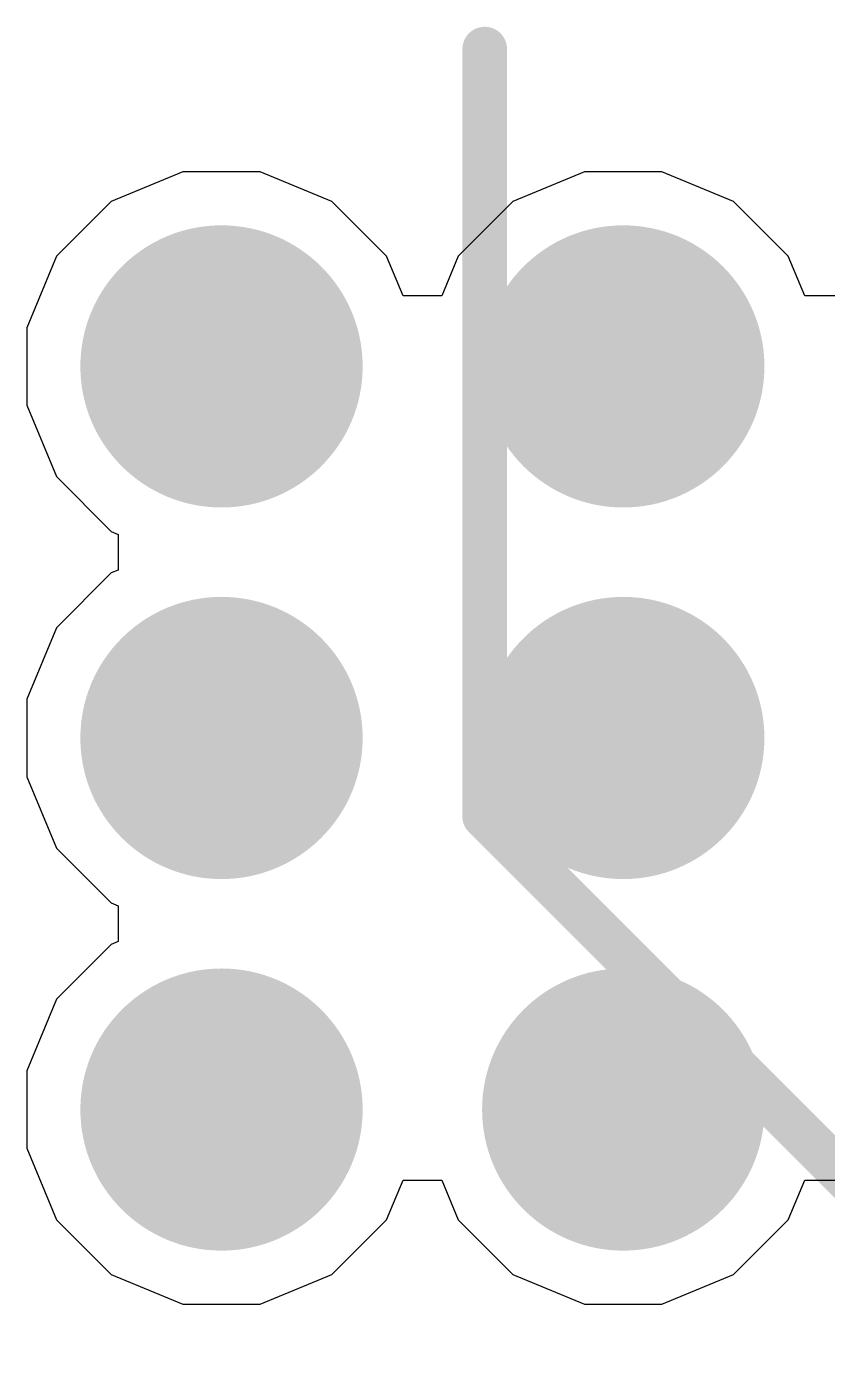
# Model space of a CAD drawing. Header units: inches. Extents: x -4 to 5258, y -4 to 5281.
# Drawn here: x 133.008 to 135.285, y 72.851 to 76.661 of the extents above; entities that cross this region are included whole.
import ezdxf

# ---------------------------------------------------------------- set-up
doc = ezdxf.new("R2010")
doc.units = ezdxf.units.IN
for name, color, linetype in [('Bottom Layer', 5, 'Continuous'), ('Bottom Solder', 6, 'Continuous'), ('Drill Drawing', 1, 'Continuous'), ('Layer 1', 16, 'Continuous'), ('Layer 2', 76, 'Continuous'), ('Top Layer', 1, 'Continuous'), ('Top Overlay', 2, 'Continuous'), ('Top Solder', 216, 'Continuous'), ('Via Holes', 16, 'Continuous')]:
    doc.layers.add(name, color=color, linetype=linetype)

# ---------------------------------------------------------------- blocks, each defined once
blk = doc.blocks.new('UCD_220_F_10__D___310')
at = {"layer": 'Top Overlay'}
for points in [[(-5.1308, -3.7084, 0.127, 0.127, 0), (-5.1308, -1.524, 0.127, 0.127, 0)], [(-5.1308, -3.7084, 0.127, 0.127, 0), (-3.6322, -5.207, 0.127, 0.127, 0)]]:
    blk.add_lwpolyline(points, format="xyseb", dxfattribs=at)
for points in [[(-5.1626, -1.524, 0.0635, 0.0635, 1), (-5.0991, -1.524, 0.0635, 0.0635, 1)], [(-5.1626, -3.7084, 0.0635, 0.0635, 1), (-5.0991, -3.7084, 0.0635, 0.0635, 1)], [(-5.1626, -3.7084, 0.0635, 0.0635, 1), (-5.0991, -3.7084, 0.0635, 0.0635, 1)]]:
    blk.add_lwpolyline(points, format="xyseb", close=True, dxfattribs=at)

msp = doc.modelspace()

# ---------------------------------------------------------------- hatches: boundary and pattern name
at = {"layer": 'Bottom Layer'}
h = msp.add_hatch(color=5, dxfattribs=at)
edge = h.paths.add_edge_path()
edge.add_arc((133.5616, 75.6937), 0.3, 0, 360)
h = msp.add_hatch(color=5, dxfattribs=at)
edge = h.paths.add_edge_path()
edge.add_arc((134.7046, 75.6937), 0.3, 0, 360)
h = msp.add_hatch(color=5, dxfattribs=at)
edge = h.paths.add_edge_path()
edge.add_arc((133.5616, 74.636), 0.3, 0, 360)
h = msp.add_hatch(color=5, dxfattribs=at)
edge = h.paths.add_edge_path()
edge.add_arc((134.7046, 74.636), 0.3, 0, 360)
h = msp.add_hatch(color=5, dxfattribs=at)
edge = h.paths.add_edge_path()
edge.add_arc((133.5616, 73.5783), 0.3, 0, 360)
h = msp.add_hatch(color=5, dxfattribs=at)
edge = h.paths.add_edge_path()
edge.add_arc((134.7046, 73.5783), 0.3, 0, 360)
at = {"layer": 'Bottom Solder'}
h = msp.add_hatch(color=6, dxfattribs=at)
edge = h.paths.add_edge_path()
edge.add_arc((133.5616, 75.6937), 0.4016, 0, 360)
h = msp.add_hatch(color=6, dxfattribs=at)
edge = h.paths.add_edge_path()
edge.add_arc((134.7046, 75.6937), 0.4016, 0, 360)
h = msp.add_hatch(color=6, dxfattribs=at)
edge = h.paths.add_edge_path()
edge.add_arc((133.5616, 74.636), 0.4016, 0, 360)
h = msp.add_hatch(color=6, dxfattribs=at)
edge = h.paths.add_edge_path()
edge.add_arc((134.7046, 74.636), 0.4016, 0, 360)
h = msp.add_hatch(color=6, dxfattribs=at)
edge = h.paths.add_edge_path()
edge.add_arc((133.5616, 73.5783), 0.4016, 0, 360)
h = msp.add_hatch(color=6, dxfattribs=at)
edge = h.paths.add_edge_path()
edge.add_arc((134.7046, 73.5783), 0.4016, 0, 360)
at = {"layer": 'Layer 1'}
h = msp.add_hatch(color=16, dxfattribs=at)
edge = h.paths.add_edge_path()
edge.add_arc((133.5616, 75.6937), 0.3, 0, 360)
h = msp.add_hatch(color=16, dxfattribs=at)
edge = h.paths.add_edge_path()
edge.add_arc((134.7046, 75.6937), 0.3, 0, 360)
h = msp.add_hatch(color=16, dxfattribs=at)
edge = h.paths.add_edge_path()
edge.add_arc((133.5616, 74.636), 0.3, 0, 360)
h = msp.add_hatch(color=16, dxfattribs=at)
edge = h.paths.add_edge_path()
edge.add_arc((134.7046, 74.636), 0.3, 0, 360)
h = msp.add_hatch(color=16, dxfattribs=at)
edge = h.paths.add_edge_path()
edge.add_arc((133.5616, 73.5783), 0.3, 0, 360)
h = msp.add_hatch(color=16, dxfattribs=at)
edge = h.paths.add_edge_path()
edge.add_arc((134.7046, 73.5783), 0.3, 0, 360)
at = {"layer": 'Layer 2'}
h = msp.add_hatch(color=76, dxfattribs=at)
edge = h.paths.add_edge_path()
edge.add_arc((133.5616, 75.6937), 0.3, 0, 360)
h = msp.add_hatch(color=76, dxfattribs=at)
edge = h.paths.add_edge_path()
edge.add_arc((134.7046, 75.6937), 0.3, 0, 360)
h = msp.add_hatch(color=76, dxfattribs=at)
edge = h.paths.add_edge_path()
edge.add_arc((133.5616, 74.636), 0.3, 0, 360)
h = msp.add_hatch(color=76, dxfattribs=at)
edge = h.paths.add_edge_path()
edge.add_arc((134.7046, 74.636), 0.3, 0, 360)
h = msp.add_hatch(color=76, dxfattribs=at)
edge = h.paths.add_edge_path()
edge.add_arc((133.5616, 73.5783), 0.3, 0, 360)
h = msp.add_hatch(color=76, dxfattribs=at)
edge = h.paths.add_edge_path()
edge.add_arc((134.7046, 73.5783), 0.3, 0, 360)
at = {"layer": 'Top Layer'}
h = msp.add_hatch(color=1, dxfattribs=at)
edge = h.paths.add_edge_path()
edge.add_arc((133.5616, 75.6937), 0.3, 0, 360)
h = msp.add_hatch(color=1, dxfattribs=at)
edge = h.paths.add_edge_path()
edge.add_arc((134.7046, 75.6937), 0.3, 0, 360)
h = msp.add_hatch(color=1, dxfattribs=at)
edge = h.paths.add_edge_path()
edge.add_arc((133.5616, 74.636), 0.3, 0, 360)
h = msp.add_hatch(color=1, dxfattribs=at)
edge = h.paths.add_edge_path()
edge.add_arc((134.7046, 74.636), 0.3, 0, 360)
h = msp.add_hatch(color=1, dxfattribs=at)
edge = h.paths.add_edge_path()
edge.add_arc((133.5616, 73.5783), 0.3, 0, 360)
h = msp.add_hatch(color=1, dxfattribs=at)
edge = h.paths.add_edge_path()
edge.add_arc((134.7046, 73.5783), 0.3, 0, 360)
at = {"layer": 'Top Solder'}
h = msp.add_hatch(color=216, dxfattribs=at)
edge = h.paths.add_edge_path()
edge.add_arc((133.5616, 75.6937), 0.4016, 0, 360)
h = msp.add_hatch(color=216, dxfattribs=at)
edge = h.paths.add_edge_path()
edge.add_arc((134.7046, 75.6937), 0.4016, 0, 360)
h = msp.add_hatch(color=216, dxfattribs=at)
edge = h.paths.add_edge_path()
edge.add_arc((133.5616, 74.636), 0.4016, 0, 360)
h = msp.add_hatch(color=216, dxfattribs=at)
edge = h.paths.add_edge_path()
edge.add_arc((134.7046, 74.636), 0.4016, 0, 360)
h = msp.add_hatch(color=216, dxfattribs=at)
edge = h.paths.add_edge_path()
edge.add_arc((133.5616, 73.5783), 0.4016, 0, 360)
h = msp.add_hatch(color=216, dxfattribs=at)
edge = h.paths.add_edge_path()
edge.add_arc((134.7046, 73.5783), 0.4016, 0, 360)
at = {"layer": 'Via Holes'}
h = msp.add_hatch(color=7, dxfattribs=at)
edge = h.paths.add_edge_path()
edge.add_arc((133.5616, 75.6937), 0.15, 0, 360)
h = msp.add_hatch(color=7, dxfattribs=at)
edge = h.paths.add_edge_path()
edge.add_arc((134.7046, 75.6937), 0.15, 0, 360)
h = msp.add_hatch(color=7, dxfattribs=at)
edge = h.paths.add_edge_path()
edge.add_arc((133.5616, 74.636), 0.15, 0, 360)
h = msp.add_hatch(color=7, dxfattribs=at)
edge = h.paths.add_edge_path()
edge.add_arc((134.7046, 74.636), 0.15, 0, 360)
h = msp.add_hatch(color=7, dxfattribs=at)
edge = h.paths.add_edge_path()
edge.add_arc((133.5616, 73.5783), 0.15, 0, 360)
h = msp.add_hatch(color=7, dxfattribs=at)
edge = h.paths.add_edge_path()
edge.add_arc((134.7046, 73.5783), 0.15, 0, 360)

# ---------------------------------------------------------------- linework, layer by layer
at = {"layer": 'Drill Drawing'}
for points in [[(133.4346, 75.8207, 0.0508, 0.0508, 0), (133.4346, 75.9477, 0.0508, 0.0508, 0)], [(133.4346, 75.9477, 0.0508, 0.0508, 0), (133.6886, 75.9477, 0.0508, 0.0508, 0)], [(133.6886, 75.8207, 0.0508, 0.0508, 0), (133.6886, 75.9477, 0.0508, 0.0508, 0)], [(134.5776, 75.8207, 0.0508, 0.0508, 0), (134.5776, 75.9477, 0.0508, 0.0508, 0)], [(134.5776, 75.9477, 0.0508, 0.0508, 0), (134.8316, 75.9477, 0.0508, 0.0508, 0)], [(134.8316, 75.8207, 0.0508, 0.0508, 0), (134.8316, 75.9477, 0.0508, 0.0508, 0)], [(133.4854, 75.7699, 0.0508, 0.0508, 0), (133.4854, 75.8461, 0.0508, 0.0508, 0)], [(133.4854, 75.8461, 0.0508, 0.0508, 0), (133.6378, 75.8461, 0.0508, 0.0508, 0)], [(133.6378, 75.7699, 0.0508, 0.0508, 0), (133.6378, 75.8461, 0.0508, 0.0508, 0)], [(134.6284, 75.7699, 0.0508, 0.0508, 0), (134.6284, 75.8461, 0.0508, 0.0508, 0)], [(134.6284, 75.8461, 0.0508, 0.0508, 0), (134.7808, 75.8461, 0.0508, 0.0508, 0)], [(134.7808, 75.7699, 0.0508, 0.0508, 0), (134.7808, 75.8461, 0.0508, 0.0508, 0)], [(133.3076, 75.5667, 0.0508, 0.0508, 0), (133.3076, 75.8207, 0.0508, 0.0508, 0)], [(133.3076, 75.8207, 0.0508, 0.0508, 0), (133.4346, 75.8207, 0.0508, 0.0508, 0)], [(133.6886, 75.8207, 0.0508, 0.0508, 0), (133.8156, 75.8207, 0.0508, 0.0508, 0)], [(133.8156, 75.5667, 0.0508, 0.0508, 0), (133.8156, 75.8207, 0.0508, 0.0508, 0)], [(134.4506, 75.5667, 0.0508, 0.0508, 0), (134.4506, 75.8207, 0.0508, 0.0508, 0)], [(134.4506, 75.8207, 0.0508, 0.0508, 0), (134.5776, 75.8207, 0.0508, 0.0508, 0)], [(134.8316, 75.8207, 0.0508, 0.0508, 0), (134.9586, 75.8207, 0.0508, 0.0508, 0)], [(134.9586, 75.5667, 0.0508, 0.0508, 0), (134.9586, 75.8207, 0.0508, 0.0508, 0)], [(133.4092, 75.6175, 0.0508, 0.0508, 0), (133.4092, 75.7699, 0.0508, 0.0508, 0)], [(133.4092, 75.7699, 0.0508, 0.0508, 0), (133.4854, 75.7699, 0.0508, 0.0508, 0)], [(133.6378, 75.7699, 0.0508, 0.0508, 0), (133.714, 75.7699, 0.0508, 0.0508, 0)], [(133.714, 75.6175, 0.0508, 0.0508, 0), (133.714, 75.7699, 0.0508, 0.0508, 0)], [(134.5522, 75.6175, 0.0508, 0.0508, 0), (134.5522, 75.7699, 0.0508, 0.0508, 0)], [(134.5522, 75.7699, 0.0508, 0.0508, 0), (134.6284, 75.7699, 0.0508, 0.0508, 0)], [(134.7808, 75.7699, 0.0508, 0.0508, 0), (134.857, 75.7699, 0.0508, 0.0508, 0)], [(134.857, 75.6175, 0.0508, 0.0508, 0), (134.857, 75.7699, 0.0508, 0.0508, 0)], [(133.4092, 75.6175, 0.0508, 0.0508, 0), (133.4854, 75.6175, 0.0508, 0.0508, 0)], [(133.4854, 75.5413, 0.0508, 0.0508, 0), (133.4854, 75.6175, 0.0508, 0.0508, 0)], [(133.6378, 75.6175, 0.0508, 0.0508, 0), (133.714, 75.6175, 0.0508, 0.0508, 0)], [(133.6378, 75.5413, 0.0508, 0.0508, 0), (133.6378, 75.6175, 0.0508, 0.0508, 0)], [(134.5522, 75.6175, 0.0508, 0.0508, 0), (134.6284, 75.6175, 0.0508, 0.0508, 0)], [(134.6284, 75.5413, 0.0508, 0.0508, 0), (134.6284, 75.6175, 0.0508, 0.0508, 0)], [(134.7808, 75.6175, 0.0508, 0.0508, 0), (134.857, 75.6175, 0.0508, 0.0508, 0)], [(134.7808, 75.5413, 0.0508, 0.0508, 0), (134.7808, 75.6175, 0.0508, 0.0508, 0)], [(133.3076, 75.5667, 0.0508, 0.0508, 0), (133.4346, 75.5667, 0.0508, 0.0508, 0)], [(133.4346, 75.4397, 0.0508, 0.0508, 0), (133.4346, 75.5667, 0.0508, 0.0508, 0)], [(133.6886, 75.5667, 0.0508, 0.0508, 0), (133.8156, 75.5667, 0.0508, 0.0508, 0)], [(133.6886, 75.4397, 0.0508, 0.0508, 0), (133.6886, 75.5667, 0.0508, 0.0508, 0)], [(134.4506, 75.5667, 0.0508, 0.0508, 0), (134.5776, 75.5667, 0.0508, 0.0508, 0)], [(134.5776, 75.4397, 0.0508, 0.0508, 0), (134.5776, 75.5667, 0.0508, 0.0508, 0)], [(134.8316, 75.5667, 0.0508, 0.0508, 0), (134.9586, 75.5667, 0.0508, 0.0508, 0)], [(134.8316, 75.4397, 0.0508, 0.0508, 0), (134.8316, 75.5667, 0.0508, 0.0508, 0)], [(133.4854, 75.5413, 0.0508, 0.0508, 0), (133.6378, 75.5413, 0.0508, 0.0508, 0)], [(134.6284, 75.5413, 0.0508, 0.0508, 0), (134.7808, 75.5413, 0.0508, 0.0508, 0)], [(133.4346, 75.4397, 0.0508, 0.0508, 0), (133.6886, 75.4397, 0.0508, 0.0508, 0)], [(134.5776, 75.4397, 0.0508, 0.0508, 0), (134.8316, 75.4397, 0.0508, 0.0508, 0)], [(133.4346, 74.763, 0.0508, 0.0508, 0), (133.4346, 74.89, 0.0508, 0.0508, 0)], [(133.4346, 74.89, 0.0508, 0.0508, 0), (133.6886, 74.89, 0.0508, 0.0508, 0)], [(133.6886, 74.763, 0.0508, 0.0508, 0), (133.6886, 74.89, 0.0508, 0.0508, 0)], [(134.5776, 74.763, 0.0508, 0.0508, 0), (134.5776, 74.89, 0.0508, 0.0508, 0)], [(134.5776, 74.89, 0.0508, 0.0508, 0), (134.8316, 74.89, 0.0508, 0.0508, 0)], [(134.8316, 74.763, 0.0508, 0.0508, 0), (134.8316, 74.89, 0.0508, 0.0508, 0)], [(133.4854, 74.7122, 0.0508, 0.0508, 0), (133.4854, 74.7884, 0.0508, 0.0508, 0)], [(133.4854, 74.7884, 0.0508, 0.0508, 0), (133.6378, 74.7884, 0.0508, 0.0508, 0)], [(133.6378, 74.7122, 0.0508, 0.0508, 0), (133.6378, 74.7884, 0.0508, 0.0508, 0)], [(134.6284, 74.7122, 0.0508, 0.0508, 0), (134.6284, 74.7884, 0.0508, 0.0508, 0)], [(134.6284, 74.7884, 0.0508, 0.0508, 0), (134.7808, 74.7884, 0.0508, 0.0508, 0)], [(134.7808, 74.7122, 0.0508, 0.0508, 0), (134.7808, 74.7884, 0.0508, 0.0508, 0)], [(133.3076, 74.509, 0.0508, 0.0508, 0), (133.3076, 74.763, 0.0508, 0.0508, 0)], [(133.3076, 74.763, 0.0508, 0.0508, 0), (133.4346, 74.763, 0.0508, 0.0508, 0)], [(133.6886, 74.763, 0.0508, 0.0508, 0), (133.8156, 74.763, 0.0508, 0.0508, 0)], [(133.8156, 74.509, 0.0508, 0.0508, 0), (133.8156, 74.763, 0.0508, 0.0508, 0)], [(134.4506, 74.509, 0.0508, 0.0508, 0), (134.4506, 74.763, 0.0508, 0.0508, 0)], [(134.4506, 74.763, 0.0508, 0.0508, 0), (134.5776, 74.763, 0.0508, 0.0508, 0)], [(134.8316, 74.763, 0.0508, 0.0508, 0), (134.9586, 74.763, 0.0508, 0.0508, 0)], [(134.9586, 74.509, 0.0508, 0.0508, 0), (134.9586, 74.763, 0.0508, 0.0508, 0)], [(133.4092, 74.5598, 0.0508, 0.0508, 0), (133.4092, 74.7122, 0.0508, 0.0508, 0)], [(133.4092, 74.7122, 0.0508, 0.0508, 0), (133.4854, 74.7122, 0.0508, 0.0508, 0)], [(133.6378, 74.7122, 0.0508, 0.0508, 0), (133.714, 74.7122, 0.0508, 0.0508, 0)], [(133.714, 74.5598, 0.0508, 0.0508, 0), (133.714, 74.7122, 0.0508, 0.0508, 0)], [(134.5522, 74.5598, 0.0508, 0.0508, 0), (134.5522, 74.7122, 0.0508, 0.0508, 0)], [(134.5522, 74.7122, 0.0508, 0.0508, 0), (134.6284, 74.7122, 0.0508, 0.0508, 0)], [(134.7808, 74.7122, 0.0508, 0.0508, 0), (134.857, 74.7122, 0.0508, 0.0508, 0)], [(134.857, 74.5598, 0.0508, 0.0508, 0), (134.857, 74.7122, 0.0508, 0.0508, 0)], [(133.4092, 74.5598, 0.0508, 0.0508, 0), (133.4854, 74.5598, 0.0508, 0.0508, 0)], [(133.4854, 74.4836, 0.0508, 0.0508, 0), (133.4854, 74.5598, 0.0508, 0.0508, 0)], [(133.6378, 74.5598, 0.0508, 0.0508, 0), (133.714, 74.5598, 0.0508, 0.0508, 0)], [(133.6378, 74.4836, 0.0508, 0.0508, 0), (133.6378, 74.5598, 0.0508, 0.0508, 0)], [(134.5522, 74.5598, 0.0508, 0.0508, 0), (134.6284, 74.5598, 0.0508, 0.0508, 0)], [(134.6284, 74.4836, 0.0508, 0.0508, 0), (134.6284, 74.5598, 0.0508, 0.0508, 0)], [(134.7808, 74.5598, 0.0508, 0.0508, 0), (134.857, 74.5598, 0.0508, 0.0508, 0)], [(134.7808, 74.4836, 0.0508, 0.0508, 0), (134.7808, 74.5598, 0.0508, 0.0508, 0)], [(133.3076, 74.509, 0.0508, 0.0508, 0), (133.4346, 74.509, 0.0508, 0.0508, 0)], [(133.4346, 74.382, 0.0508, 0.0508, 0), (133.4346, 74.509, 0.0508, 0.0508, 0)], [(133.6886, 74.509, 0.0508, 0.0508, 0), (133.8156, 74.509, 0.0508, 0.0508, 0)], [(133.6886, 74.382, 0.0508, 0.0508, 0), (133.6886, 74.509, 0.0508, 0.0508, 0)], [(134.4506, 74.509, 0.0508, 0.0508, 0), (134.5776, 74.509, 0.0508, 0.0508, 0)], [(134.5776, 74.382, 0.0508, 0.0508, 0), (134.5776, 74.509, 0.0508, 0.0508, 0)], [(134.8316, 74.509, 0.0508, 0.0508, 0), (134.9586, 74.509, 0.0508, 0.0508, 0)], [(134.8316, 74.382, 0.0508, 0.0508, 0), (134.8316, 74.509, 0.0508, 0.0508, 0)], [(133.4854, 74.4836, 0.0508, 0.0508, 0), (133.6378, 74.4836, 0.0508, 0.0508, 0)], [(134.6284, 74.4836, 0.0508, 0.0508, 0), (134.7808, 74.4836, 0.0508, 0.0508, 0)], [(133.4346, 74.382, 0.0508, 0.0508, 0), (133.6886, 74.382, 0.0508, 0.0508, 0)], [(134.5776, 74.382, 0.0508, 0.0508, 0), (134.8316, 74.382, 0.0508, 0.0508, 0)], [(133.4346, 73.7053, 0.0508, 0.0508, 0), (133.4346, 73.8323, 0.0508, 0.0508, 0)], [(133.4346, 73.8323, 0.0508, 0.0508, 0), (133.6886, 73.8323, 0.0508, 0.0508, 0)], [(133.6886, 73.7053, 0.0508, 0.0508, 0), (133.6886, 73.8323, 0.0508, 0.0508, 0)], [(134.5776, 73.7053, 0.0508, 0.0508, 0), (134.5776, 73.8323, 0.0508, 0.0508, 0)], [(134.5776, 73.8323, 0.0508, 0.0508, 0), (134.8316, 73.8323, 0.0508, 0.0508, 0)], [(134.8316, 73.7053, 0.0508, 0.0508, 0), (134.8316, 73.8323, 0.0508, 0.0508, 0)], [(133.3076, 73.4513, 0.0508, 0.0508, 0), (133.3076, 73.7053, 0.0508, 0.0508, 0)], [(133.3076, 73.7053, 0.0508, 0.0508, 0), (133.4346, 73.7053, 0.0508, 0.0508, 0)], [(133.4854, 73.6545, 0.0508, 0.0508, 0), (133.4854, 73.7307, 0.0508, 0.0508, 0)], [(133.4854, 73.7307, 0.0508, 0.0508, 0), (133.6378, 73.7307, 0.0508, 0.0508, 0)], [(133.6378, 73.6545, 0.0508, 0.0508, 0), (133.6378, 73.7307, 0.0508, 0.0508, 0)], [(133.6886, 73.7053, 0.0508, 0.0508, 0), (133.8156, 73.7053, 0.0508, 0.0508, 0)], [(133.8156, 73.4513, 0.0508, 0.0508, 0), (133.8156, 73.7053, 0.0508, 0.0508, 0)], [(134.4506, 73.4513, 0.0508, 0.0508, 0), (134.4506, 73.7053, 0.0508, 0.0508, 0)], [(134.4506, 73.7053, 0.0508, 0.0508, 0), (134.5776, 73.7053, 0.0508, 0.0508, 0)], [(134.6284, 73.6545, 0.0508, 0.0508, 0), (134.6284, 73.7307, 0.0508, 0.0508, 0)], [(134.6284, 73.7307, 0.0508, 0.0508, 0), (134.7808, 73.7307, 0.0508, 0.0508, 0)], [(134.7808, 73.6545, 0.0508, 0.0508, 0), (134.7808, 73.7307, 0.0508, 0.0508, 0)], [(134.8316, 73.7053, 0.0508, 0.0508, 0), (134.9586, 73.7053, 0.0508, 0.0508, 0)], [(134.9586, 73.4513, 0.0508, 0.0508, 0), (134.9586, 73.7053, 0.0508, 0.0508, 0)], [(133.4092, 73.5021, 0.0508, 0.0508, 0), (133.4092, 73.6545, 0.0508, 0.0508, 0)], [(133.4092, 73.6545, 0.0508, 0.0508, 0), (133.4854, 73.6545, 0.0508, 0.0508, 0)], [(133.6378, 73.6545, 0.0508, 0.0508, 0), (133.714, 73.6545, 0.0508, 0.0508, 0)], [(133.714, 73.5021, 0.0508, 0.0508, 0), (133.714, 73.6545, 0.0508, 0.0508, 0)], [(134.5522, 73.5021, 0.0508, 0.0508, 0), (134.5522, 73.6545, 0.0508, 0.0508, 0)], [(134.5522, 73.6545, 0.0508, 0.0508, 0), (134.6284, 73.6545, 0.0508, 0.0508, 0)], [(134.7808, 73.6545, 0.0508, 0.0508, 0), (134.857, 73.6545, 0.0508, 0.0508, 0)], [(134.857, 73.5021, 0.0508, 0.0508, 0), (134.857, 73.6545, 0.0508, 0.0508, 0)], [(133.4092, 73.5021, 0.0508, 0.0508, 0), (133.4854, 73.5021, 0.0508, 0.0508, 0)], [(133.4854, 73.4259, 0.0508, 0.0508, 0), (133.4854, 73.5021, 0.0508, 0.0508, 0)], [(133.6378, 73.5021, 0.0508, 0.0508, 0), (133.714, 73.5021, 0.0508, 0.0508, 0)], [(133.6378, 73.4259, 0.0508, 0.0508, 0), (133.6378, 73.5021, 0.0508, 0.0508, 0)], [(134.5522, 73.5021, 0.0508, 0.0508, 0), (134.6284, 73.5021, 0.0508, 0.0508, 0)], [(134.6284, 73.4259, 0.0508, 0.0508, 0), (134.6284, 73.5021, 0.0508, 0.0508, 0)], [(134.7808, 73.5021, 0.0508, 0.0508, 0), (134.857, 73.5021, 0.0508, 0.0508, 0)], [(134.7808, 73.4259, 0.0508, 0.0508, 0), (134.7808, 73.5021, 0.0508, 0.0508, 0)], [(133.3076, 73.4513, 0.0508, 0.0508, 0), (133.4346, 73.4513, 0.0508, 0.0508, 0)], [(133.4346, 73.3243, 0.0508, 0.0508, 0), (133.4346, 73.4513, 0.0508, 0.0508, 0)], [(133.6886, 73.4513, 0.0508, 0.0508, 0), (133.8156, 73.4513, 0.0508, 0.0508, 0)], [(133.6886, 73.3243, 0.0508, 0.0508, 0), (133.6886, 73.4513, 0.0508, 0.0508, 0)], [(134.4506, 73.4513, 0.0508, 0.0508, 0), (134.5776, 73.4513, 0.0508, 0.0508, 0)], [(134.5776, 73.3243, 0.0508, 0.0508, 0), (134.5776, 73.4513, 0.0508, 0.0508, 0)], [(134.8316, 73.4513, 0.0508, 0.0508, 0), (134.9586, 73.4513, 0.0508, 0.0508, 0)], [(134.8316, 73.3243, 0.0508, 0.0508, 0), (134.8316, 73.4513, 0.0508, 0.0508, 0)], [(133.4854, 73.4259, 0.0508, 0.0508, 0), (133.6378, 73.4259, 0.0508, 0.0508, 0)], [(134.6284, 73.4259, 0.0508, 0.0508, 0), (134.7808, 73.4259, 0.0508, 0.0508, 0)], [(133.4346, 73.3243, 0.0508, 0.0508, 0), (133.6886, 73.3243, 0.0508, 0.0508, 0)], [(134.5776, 73.3243, 0.0508, 0.0508, 0), (134.8316, 73.3243, 0.0508, 0.0508, 0)]]:
    msp.add_lwpolyline(points, format="xyseb", dxfattribs=at)
for points in [[(133.4219, 75.9477, 0.0254, 0.0254, 1), (133.4473, 75.9477, 0.0254, 0.0254, 1)], [(133.4219, 75.9477, 0.0254, 0.0254, 1), (133.4473, 75.9477, 0.0254, 0.0254, 1)], [(133.6759, 75.9477, 0.0254, 0.0254, 1), (133.7013, 75.9477, 0.0254, 0.0254, 1)], [(133.6759, 75.9477, 0.0254, 0.0254, 1), (133.7013, 75.9477, 0.0254, 0.0254, 1)], [(134.5649, 75.9477, 0.0254, 0.0254, 1), (134.5903, 75.9477, 0.0254, 0.0254, 1)], [(134.5649, 75.9477, 0.0254, 0.0254, 1), (134.5903, 75.9477, 0.0254, 0.0254, 1)], [(134.8189, 75.9477, 0.0254, 0.0254, 1), (134.8443, 75.9477, 0.0254, 0.0254, 1)], [(134.8189, 75.9477, 0.0254, 0.0254, 1), (134.8443, 75.9477, 0.0254, 0.0254, 1)], [(133.4727, 75.8461, 0.0254, 0.0254, 1), (133.4981, 75.8461, 0.0254, 0.0254, 1)], [(133.4727, 75.8461, 0.0254, 0.0254, 1), (133.4981, 75.8461, 0.0254, 0.0254, 1)], [(133.6251, 75.8461, 0.0254, 0.0254, 1), (133.6505, 75.8461, 0.0254, 0.0254, 1)], [(133.6251, 75.8461, 0.0254, 0.0254, 1), (133.6505, 75.8461, 0.0254, 0.0254, 1)], [(134.6157, 75.8461, 0.0254, 0.0254, 1), (134.6411, 75.8461, 0.0254, 0.0254, 1)], [(134.6157, 75.8461, 0.0254, 0.0254, 1), (134.6411, 75.8461, 0.0254, 0.0254, 1)], [(134.7681, 75.8461, 0.0254, 0.0254, 1), (134.7935, 75.8461, 0.0254, 0.0254, 1)], [(134.7681, 75.8461, 0.0254, 0.0254, 1), (134.7935, 75.8461, 0.0254, 0.0254, 1)], [(133.2949, 75.8207, 0.0254, 0.0254, 1), (133.3203, 75.8207, 0.0254, 0.0254, 1)], [(133.2949, 75.8207, 0.0254, 0.0254, 1), (133.3203, 75.8207, 0.0254, 0.0254, 1)], [(133.4219, 75.8207, 0.0254, 0.0254, 1), (133.4473, 75.8207, 0.0254, 0.0254, 1)], [(133.4219, 75.8207, 0.0254, 0.0254, 1), (133.4473, 75.8207, 0.0254, 0.0254, 1)], [(133.6759, 75.8207, 0.0254, 0.0254, 1), (133.7013, 75.8207, 0.0254, 0.0254, 1)], [(133.6759, 75.8207, 0.0254, 0.0254, 1), (133.7013, 75.8207, 0.0254, 0.0254, 1)], [(133.8029, 75.8207, 0.0254, 0.0254, 1), (133.8283, 75.8207, 0.0254, 0.0254, 1)], [(133.8029, 75.8207, 0.0254, 0.0254, 1), (133.8283, 75.8207, 0.0254, 0.0254, 1)], [(134.4379, 75.8207, 0.0254, 0.0254, 1), (134.4633, 75.8207, 0.0254, 0.0254, 1)], [(134.4379, 75.8207, 0.0254, 0.0254, 1), (134.4633, 75.8207, 0.0254, 0.0254, 1)], [(134.5649, 75.8207, 0.0254, 0.0254, 1), (134.5903, 75.8207, 0.0254, 0.0254, 1)], [(134.5649, 75.8207, 0.0254, 0.0254, 1), (134.5903, 75.8207, 0.0254, 0.0254, 1)], [(134.8189, 75.8207, 0.0254, 0.0254, 1), (134.8443, 75.8207, 0.0254, 0.0254, 1)], [(134.8189, 75.8207, 0.0254, 0.0254, 1), (134.8443, 75.8207, 0.0254, 0.0254, 1)], [(134.9459, 75.8207, 0.0254, 0.0254, 1), (134.9713, 75.8207, 0.0254, 0.0254, 1)], [(134.9459, 75.8207, 0.0254, 0.0254, 1), (134.9713, 75.8207, 0.0254, 0.0254, 1)], [(133.3965, 75.7699, 0.0254, 0.0254, 1), (133.4219, 75.7699, 0.0254, 0.0254, 1)], [(133.3965, 75.7699, 0.0254, 0.0254, 1), (133.4219, 75.7699, 0.0254, 0.0254, 1)], [(133.4727, 75.7699, 0.0254, 0.0254, 1), (133.4981, 75.7699, 0.0254, 0.0254, 1)], [(133.4727, 75.7699, 0.0254, 0.0254, 1), (133.4981, 75.7699, 0.0254, 0.0254, 1)], [(133.6251, 75.7699, 0.0254, 0.0254, 1), (133.6505, 75.7699, 0.0254, 0.0254, 1)], [(133.6251, 75.7699, 0.0254, 0.0254, 1), (133.6505, 75.7699, 0.0254, 0.0254, 1)], [(133.7013, 75.7699, 0.0254, 0.0254, 1), (133.7267, 75.7699, 0.0254, 0.0254, 1)], [(133.7013, 75.7699, 0.0254, 0.0254, 1), (133.7267, 75.7699, 0.0254, 0.0254, 1)], [(134.5395, 75.7699, 0.0254, 0.0254, 1), (134.5649, 75.7699, 0.0254, 0.0254, 1)], [(134.5395, 75.7699, 0.0254, 0.0254, 1), (134.5649, 75.7699, 0.0254, 0.0254, 1)], [(134.6157, 75.7699, 0.0254, 0.0254, 1), (134.6411, 75.7699, 0.0254, 0.0254, 1)], [(134.6157, 75.7699, 0.0254, 0.0254, 1), (134.6411, 75.7699, 0.0254, 0.0254, 1)], [(134.7681, 75.7699, 0.0254, 0.0254, 1), (134.7935, 75.7699, 0.0254, 0.0254, 1)], [(134.7681, 75.7699, 0.0254, 0.0254, 1), (134.7935, 75.7699, 0.0254, 0.0254, 1)], [(134.8443, 75.7699, 0.0254, 0.0254, 1), (134.8697, 75.7699, 0.0254, 0.0254, 1)], [(134.8443, 75.7699, 0.0254, 0.0254, 1), (134.8697, 75.7699, 0.0254, 0.0254, 1)], [(133.3965, 75.6175, 0.0254, 0.0254, 1), (133.4219, 75.6175, 0.0254, 0.0254, 1)], [(133.3965, 75.6175, 0.0254, 0.0254, 1), (133.4219, 75.6175, 0.0254, 0.0254, 1)], [(133.4727, 75.6175, 0.0254, 0.0254, 1), (133.4981, 75.6175, 0.0254, 0.0254, 1)], [(133.4727, 75.6175, 0.0254, 0.0254, 1), (133.4981, 75.6175, 0.0254, 0.0254, 1)], [(133.6251, 75.6175, 0.0254, 0.0254, 1), (133.6505, 75.6175, 0.0254, 0.0254, 1)], [(133.6251, 75.6175, 0.0254, 0.0254, 1), (133.6505, 75.6175, 0.0254, 0.0254, 1)], [(133.7013, 75.6175, 0.0254, 0.0254, 1), (133.7267, 75.6175, 0.0254, 0.0254, 1)], [(133.7013, 75.6175, 0.0254, 0.0254, 1), (133.7267, 75.6175, 0.0254, 0.0254, 1)], [(134.5395, 75.6175, 0.0254, 0.0254, 1), (134.5649, 75.6175, 0.0254, 0.0254, 1)], [(134.5395, 75.6175, 0.0254, 0.0254, 1), (134.5649, 75.6175, 0.0254, 0.0254, 1)], [(134.6157, 75.6175, 0.0254, 0.0254, 1), (134.6411, 75.6175, 0.0254, 0.0254, 1)], [(134.6157, 75.6175, 0.0254, 0.0254, 1), (134.6411, 75.6175, 0.0254, 0.0254, 1)], [(134.7681, 75.6175, 0.0254, 0.0254, 1), (134.7935, 75.6175, 0.0254, 0.0254, 1)], [(134.7681, 75.6175, 0.0254, 0.0254, 1), (134.7935, 75.6175, 0.0254, 0.0254, 1)], [(134.8443, 75.6175, 0.0254, 0.0254, 1), (134.8697, 75.6175, 0.0254, 0.0254, 1)], [(134.8443, 75.6175, 0.0254, 0.0254, 1), (134.8697, 75.6175, 0.0254, 0.0254, 1)], [(133.2949, 75.5667, 0.0254, 0.0254, 1), (133.3203, 75.5667, 0.0254, 0.0254, 1)], [(133.2949, 75.5667, 0.0254, 0.0254, 1), (133.3203, 75.5667, 0.0254, 0.0254, 1)], [(133.4219, 75.5667, 0.0254, 0.0254, 1), (133.4473, 75.5667, 0.0254, 0.0254, 1)], [(133.4219, 75.5667, 0.0254, 0.0254, 1), (133.4473, 75.5667, 0.0254, 0.0254, 1)], [(133.6759, 75.5667, 0.0254, 0.0254, 1), (133.7013, 75.5667, 0.0254, 0.0254, 1)], [(133.6759, 75.5667, 0.0254, 0.0254, 1), (133.7013, 75.5667, 0.0254, 0.0254, 1)], [(133.8029, 75.5667, 0.0254, 0.0254, 1), (133.8283, 75.5667, 0.0254, 0.0254, 1)], [(133.8029, 75.5667, 0.0254, 0.0254, 1), (133.8283, 75.5667, 0.0254, 0.0254, 1)], [(134.4379, 75.5667, 0.0254, 0.0254, 1), (134.4633, 75.5667, 0.0254, 0.0254, 1)], [(134.4379, 75.5667, 0.0254, 0.0254, 1), (134.4633, 75.5667, 0.0254, 0.0254, 1)], [(134.5649, 75.5667, 0.0254, 0.0254, 1), (134.5903, 75.5667, 0.0254, 0.0254, 1)], [(134.5649, 75.5667, 0.0254, 0.0254, 1), (134.5903, 75.5667, 0.0254, 0.0254, 1)], [(134.8189, 75.5667, 0.0254, 0.0254, 1), (134.8443, 75.5667, 0.0254, 0.0254, 1)], [(134.8189, 75.5667, 0.0254, 0.0254, 1), (134.8443, 75.5667, 0.0254, 0.0254, 1)], [(134.9459, 75.5667, 0.0254, 0.0254, 1), (134.9713, 75.5667, 0.0254, 0.0254, 1)], [(134.9459, 75.5667, 0.0254, 0.0254, 1), (134.9713, 75.5667, 0.0254, 0.0254, 1)], [(133.4727, 75.5413, 0.0254, 0.0254, 1), (133.4981, 75.5413, 0.0254, 0.0254, 1)], [(133.4727, 75.5413, 0.0254, 0.0254, 1), (133.4981, 75.5413, 0.0254, 0.0254, 1)], [(133.6251, 75.5413, 0.0254, 0.0254, 1), (133.6505, 75.5413, 0.0254, 0.0254, 1)], [(133.6251, 75.5413, 0.0254, 0.0254, 1), (133.6505, 75.5413, 0.0254, 0.0254, 1)], [(134.6157, 75.5413, 0.0254, 0.0254, 1), (134.6411, 75.5413, 0.0254, 0.0254, 1)], [(134.6157, 75.5413, 0.0254, 0.0254, 1), (134.6411, 75.5413, 0.0254, 0.0254, 1)], [(134.7681, 75.5413, 0.0254, 0.0254, 1), (134.7935, 75.5413, 0.0254, 0.0254, 1)], [(134.7681, 75.5413, 0.0254, 0.0254, 1), (134.7935, 75.5413, 0.0254, 0.0254, 1)], [(133.4219, 75.4397, 0.0254, 0.0254, 1), (133.4473, 75.4397, 0.0254, 0.0254, 1)], [(133.4219, 75.4397, 0.0254, 0.0254, 1), (133.4473, 75.4397, 0.0254, 0.0254, 1)], [(133.6759, 75.4397, 0.0254, 0.0254, 1), (133.7013, 75.4397, 0.0254, 0.0254, 1)], [(133.6759, 75.4397, 0.0254, 0.0254, 1), (133.7013, 75.4397, 0.0254, 0.0254, 1)], [(134.5649, 75.4397, 0.0254, 0.0254, 1), (134.5903, 75.4397, 0.0254, 0.0254, 1)], [(134.5649, 75.4397, 0.0254, 0.0254, 1), (134.5903, 75.4397, 0.0254, 0.0254, 1)], [(134.8189, 75.4397, 0.0254, 0.0254, 1), (134.8443, 75.4397, 0.0254, 0.0254, 1)], [(134.8189, 75.4397, 0.0254, 0.0254, 1), (134.8443, 75.4397, 0.0254, 0.0254, 1)], [(133.4219, 74.89, 0.0254, 0.0254, 1), (133.4473, 74.89, 0.0254, 0.0254, 1)], [(133.4219, 74.89, 0.0254, 0.0254, 1), (133.4473, 74.89, 0.0254, 0.0254, 1)], [(133.6759, 74.89, 0.0254, 0.0254, 1), (133.7013, 74.89, 0.0254, 0.0254, 1)], [(133.6759, 74.89, 0.0254, 0.0254, 1), (133.7013, 74.89, 0.0254, 0.0254, 1)], [(134.5649, 74.89, 0.0254, 0.0254, 1), (134.5903, 74.89, 0.0254, 0.0254, 1)], [(134.5649, 74.89, 0.0254, 0.0254, 1), (134.5903, 74.89, 0.0254, 0.0254, 1)], [(134.8189, 74.89, 0.0254, 0.0254, 1), (134.8443, 74.89, 0.0254, 0.0254, 1)], [(134.8189, 74.89, 0.0254, 0.0254, 1), (134.8443, 74.89, 0.0254, 0.0254, 1)], [(133.4727, 74.7884, 0.0254, 0.0254, 1), (133.4981, 74.7884, 0.0254, 0.0254, 1)], [(133.4727, 74.7884, 0.0254, 0.0254, 1), (133.4981, 74.7884, 0.0254, 0.0254, 1)], [(133.6251, 74.7884, 0.0254, 0.0254, 1), (133.6505, 74.7884, 0.0254, 0.0254, 1)], [(133.6251, 74.7884, 0.0254, 0.0254, 1), (133.6505, 74.7884, 0.0254, 0.0254, 1)], [(134.6157, 74.7884, 0.0254, 0.0254, 1), (134.6411, 74.7884, 0.0254, 0.0254, 1)], [(134.6157, 74.7884, 0.0254, 0.0254, 1), (134.6411, 74.7884, 0.0254, 0.0254, 1)], [(134.7681, 74.7884, 0.0254, 0.0254, 1), (134.7935, 74.7884, 0.0254, 0.0254, 1)], [(134.7681, 74.7884, 0.0254, 0.0254, 1), (134.7935, 74.7884, 0.0254, 0.0254, 1)], [(133.2949, 74.763, 0.0254, 0.0254, 1), (133.3203, 74.763, 0.0254, 0.0254, 1)], [(133.2949, 74.763, 0.0254, 0.0254, 1), (133.3203, 74.763, 0.0254, 0.0254, 1)], [(133.4219, 74.763, 0.0254, 0.0254, 1), (133.4473, 74.763, 0.0254, 0.0254, 1)], [(133.4219, 74.763, 0.0254, 0.0254, 1), (133.4473, 74.763, 0.0254, 0.0254, 1)], [(133.6759, 74.763, 0.0254, 0.0254, 1), (133.7013, 74.763, 0.0254, 0.0254, 1)], [(133.6759, 74.763, 0.0254, 0.0254, 1), (133.7013, 74.763, 0.0254, 0.0254, 1)], [(133.8029, 74.763, 0.0254, 0.0254, 1), (133.8283, 74.763, 0.0254, 0.0254, 1)], [(133.8029, 74.763, 0.0254, 0.0254, 1), (133.8283, 74.763, 0.0254, 0.0254, 1)], [(134.4379, 74.763, 0.0254, 0.0254, 1), (134.4633, 74.763, 0.0254, 0.0254, 1)], [(134.4379, 74.763, 0.0254, 0.0254, 1), (134.4633, 74.763, 0.0254, 0.0254, 1)], [(134.5649, 74.763, 0.0254, 0.0254, 1), (134.5903, 74.763, 0.0254, 0.0254, 1)], [(134.5649, 74.763, 0.0254, 0.0254, 1), (134.5903, 74.763, 0.0254, 0.0254, 1)], [(134.8189, 74.763, 0.0254, 0.0254, 1), (134.8443, 74.763, 0.0254, 0.0254, 1)], [(134.8189, 74.763, 0.0254, 0.0254, 1), (134.8443, 74.763, 0.0254, 0.0254, 1)], [(134.9459, 74.763, 0.0254, 0.0254, 1), (134.9713, 74.763, 0.0254, 0.0254, 1)], [(134.9459, 74.763, 0.0254, 0.0254, 1), (134.9713, 74.763, 0.0254, 0.0254, 1)], [(133.3965, 74.7122, 0.0254, 0.0254, 1), (133.4219, 74.7122, 0.0254, 0.0254, 1)], [(133.3965, 74.7122, 0.0254, 0.0254, 1), (133.4219, 74.7122, 0.0254, 0.0254, 1)], [(133.4727, 74.7122, 0.0254, 0.0254, 1), (133.4981, 74.7122, 0.0254, 0.0254, 1)], [(133.4727, 74.7122, 0.0254, 0.0254, 1), (133.4981, 74.7122, 0.0254, 0.0254, 1)], [(133.6251, 74.7122, 0.0254, 0.0254, 1), (133.6505, 74.7122, 0.0254, 0.0254, 1)], [(133.6251, 74.7122, 0.0254, 0.0254, 1), (133.6505, 74.7122, 0.0254, 0.0254, 1)], [(133.7013, 74.7122, 0.0254, 0.0254, 1), (133.7267, 74.7122, 0.0254, 0.0254, 1)], [(133.7013, 74.7122, 0.0254, 0.0254, 1), (133.7267, 74.7122, 0.0254, 0.0254, 1)], [(134.5395, 74.7122, 0.0254, 0.0254, 1), (134.5649, 74.7122, 0.0254, 0.0254, 1)], [(134.5395, 74.7122, 0.0254, 0.0254, 1), (134.5649, 74.7122, 0.0254, 0.0254, 1)], [(134.6157, 74.7122, 0.0254, 0.0254, 1), (134.6411, 74.7122, 0.0254, 0.0254, 1)], [(134.6157, 74.7122, 0.0254, 0.0254, 1), (134.6411, 74.7122, 0.0254, 0.0254, 1)], [(134.7681, 74.7122, 0.0254, 0.0254, 1), (134.7935, 74.7122, 0.0254, 0.0254, 1)], [(134.7681, 74.7122, 0.0254, 0.0254, 1), (134.7935, 74.7122, 0.0254, 0.0254, 1)], [(134.8443, 74.7122, 0.0254, 0.0254, 1), (134.8697, 74.7122, 0.0254, 0.0254, 1)], [(134.8443, 74.7122, 0.0254, 0.0254, 1), (134.8697, 74.7122, 0.0254, 0.0254, 1)], [(133.3965, 74.5598, 0.0254, 0.0254, 1), (133.4219, 74.5598, 0.0254, 0.0254, 1)], [(133.3965, 74.5598, 0.0254, 0.0254, 1), (133.4219, 74.5598, 0.0254, 0.0254, 1)], [(133.4727, 74.5598, 0.0254, 0.0254, 1), (133.4981, 74.5598, 0.0254, 0.0254, 1)], [(133.4727, 74.5598, 0.0254, 0.0254, 1), (133.4981, 74.5598, 0.0254, 0.0254, 1)], [(133.6251, 74.5598, 0.0254, 0.0254, 1), (133.6505, 74.5598, 0.0254, 0.0254, 1)], [(133.6251, 74.5598, 0.0254, 0.0254, 1), (133.6505, 74.5598, 0.0254, 0.0254, 1)], [(133.7013, 74.5598, 0.0254, 0.0254, 1), (133.7267, 74.5598, 0.0254, 0.0254, 1)], [(133.7013, 74.5598, 0.0254, 0.0254, 1), (133.7267, 74.5598, 0.0254, 0.0254, 1)], [(134.5395, 74.5598, 0.0254, 0.0254, 1), (134.5649, 74.5598, 0.0254, 0.0254, 1)], [(134.5395, 74.5598, 0.0254, 0.0254, 1), (134.5649, 74.5598, 0.0254, 0.0254, 1)], [(134.6157, 74.5598, 0.0254, 0.0254, 1), (134.6411, 74.5598, 0.0254, 0.0254, 1)], [(134.6157, 74.5598, 0.0254, 0.0254, 1), (134.6411, 74.5598, 0.0254, 0.0254, 1)], [(134.7681, 74.5598, 0.0254, 0.0254, 1), (134.7935, 74.5598, 0.0254, 0.0254, 1)], [(134.7681, 74.5598, 0.0254, 0.0254, 1), (134.7935, 74.5598, 0.0254, 0.0254, 1)], [(134.8443, 74.5598, 0.0254, 0.0254, 1), (134.8697, 74.5598, 0.0254, 0.0254, 1)], [(134.8443, 74.5598, 0.0254, 0.0254, 1), (134.8697, 74.5598, 0.0254, 0.0254, 1)], [(133.2949, 74.509, 0.0254, 0.0254, 1), (133.3203, 74.509, 0.0254, 0.0254, 1)], [(133.2949, 74.509, 0.0254, 0.0254, 1), (133.3203, 74.509, 0.0254, 0.0254, 1)], [(133.4219, 74.509, 0.0254, 0.0254, 1), (133.4473, 74.509, 0.0254, 0.0254, 1)], [(133.4219, 74.509, 0.0254, 0.0254, 1), (133.4473, 74.509, 0.0254, 0.0254, 1)], [(133.6759, 74.509, 0.0254, 0.0254, 1), (133.7013, 74.509, 0.0254, 0.0254, 1)], [(133.6759, 74.509, 0.0254, 0.0254, 1), (133.7013, 74.509, 0.0254, 0.0254, 1)], [(133.8029, 74.509, 0.0254, 0.0254, 1), (133.8283, 74.509, 0.0254, 0.0254, 1)], [(133.8029, 74.509, 0.0254, 0.0254, 1), (133.8283, 74.509, 0.0254, 0.0254, 1)], [(134.4379, 74.509, 0.0254, 0.0254, 1), (134.4633, 74.509, 0.0254, 0.0254, 1)], [(134.4379, 74.509, 0.0254, 0.0254, 1), (134.4633, 74.509, 0.0254, 0.0254, 1)], [(134.5649, 74.509, 0.0254, 0.0254, 1), (134.5903, 74.509, 0.0254, 0.0254, 1)], [(134.5649, 74.509, 0.0254, 0.0254, 1), (134.5903, 74.509, 0.0254, 0.0254, 1)], [(134.8189, 74.509, 0.0254, 0.0254, 1), (134.8443, 74.509, 0.0254, 0.0254, 1)], [(134.8189, 74.509, 0.0254, 0.0254, 1), (134.8443, 74.509, 0.0254, 0.0254, 1)], [(134.9459, 74.509, 0.0254, 0.0254, 1), (134.9713, 74.509, 0.0254, 0.0254, 1)], [(134.9459, 74.509, 0.0254, 0.0254, 1), (134.9713, 74.509, 0.0254, 0.0254, 1)], [(133.4727, 74.4836, 0.0254, 0.0254, 1), (133.4981, 74.4836, 0.0254, 0.0254, 1)], [(133.4727, 74.4836, 0.0254, 0.0254, 1), (133.4981, 74.4836, 0.0254, 0.0254, 1)], [(133.6251, 74.4836, 0.0254, 0.0254, 1), (133.6505, 74.4836, 0.0254, 0.0254, 1)], [(133.6251, 74.4836, 0.0254, 0.0254, 1), (133.6505, 74.4836, 0.0254, 0.0254, 1)], [(134.6157, 74.4836, 0.0254, 0.0254, 1), (134.6411, 74.4836, 0.0254, 0.0254, 1)], [(134.6157, 74.4836, 0.0254, 0.0254, 1), (134.6411, 74.4836, 0.0254, 0.0254, 1)], [(134.7681, 74.4836, 0.0254, 0.0254, 1), (134.7935, 74.4836, 0.0254, 0.0254, 1)], [(134.7681, 74.4836, 0.0254, 0.0254, 1), (134.7935, 74.4836, 0.0254, 0.0254, 1)], [(133.4219, 74.382, 0.0254, 0.0254, 1), (133.4473, 74.382, 0.0254, 0.0254, 1)], [(133.4219, 74.382, 0.0254, 0.0254, 1), (133.4473, 74.382, 0.0254, 0.0254, 1)], [(133.6759, 74.382, 0.0254, 0.0254, 1), (133.7013, 74.382, 0.0254, 0.0254, 1)], [(133.6759, 74.382, 0.0254, 0.0254, 1), (133.7013, 74.382, 0.0254, 0.0254, 1)], [(134.5649, 74.382, 0.0254, 0.0254, 1), (134.5903, 74.382, 0.0254, 0.0254, 1)], [(134.5649, 74.382, 0.0254, 0.0254, 1), (134.5903, 74.382, 0.0254, 0.0254, 1)], [(134.8189, 74.382, 0.0254, 0.0254, 1), (134.8443, 74.382, 0.0254, 0.0254, 1)], [(134.8189, 74.382, 0.0254, 0.0254, 1), (134.8443, 74.382, 0.0254, 0.0254, 1)], [(133.4219, 73.8323, 0.0254, 0.0254, 1), (133.4473, 73.8323, 0.0254, 0.0254, 1)], [(133.4219, 73.8323, 0.0254, 0.0254, 1), (133.4473, 73.8323, 0.0254, 0.0254, 1)], [(133.6759, 73.8323, 0.0254, 0.0254, 1), (133.7013, 73.8323, 0.0254, 0.0254, 1)], [(133.6759, 73.8323, 0.0254, 0.0254, 1), (133.7013, 73.8323, 0.0254, 0.0254, 1)], [(134.5649, 73.8323, 0.0254, 0.0254, 1), (134.5903, 73.8323, 0.0254, 0.0254, 1)], [(134.5649, 73.8323, 0.0254, 0.0254, 1), (134.5903, 73.8323, 0.0254, 0.0254, 1)], [(134.8189, 73.8323, 0.0254, 0.0254, 1), (134.8443, 73.8323, 0.0254, 0.0254, 1)], [(134.8189, 73.8323, 0.0254, 0.0254, 1), (134.8443, 73.8323, 0.0254, 0.0254, 1)], [(133.2949, 73.7053, 0.0254, 0.0254, 1), (133.3203, 73.7053, 0.0254, 0.0254, 1)], [(133.2949, 73.7053, 0.0254, 0.0254, 1), (133.3203, 73.7053, 0.0254, 0.0254, 1)], [(133.4219, 73.7053, 0.0254, 0.0254, 1), (133.4473, 73.7053, 0.0254, 0.0254, 1)], [(133.4219, 73.7053, 0.0254, 0.0254, 1), (133.4473, 73.7053, 0.0254, 0.0254, 1)], [(133.4727, 73.7307, 0.0254, 0.0254, 1), (133.4981, 73.7307, 0.0254, 0.0254, 1)], [(133.4727, 73.7307, 0.0254, 0.0254, 1), (133.4981, 73.7307, 0.0254, 0.0254, 1)], [(133.6251, 73.7307, 0.0254, 0.0254, 1), (133.6505, 73.7307, 0.0254, 0.0254, 1)], [(133.6251, 73.7307, 0.0254, 0.0254, 1), (133.6505, 73.7307, 0.0254, 0.0254, 1)], [(133.6759, 73.7053, 0.0254, 0.0254, 1), (133.7013, 73.7053, 0.0254, 0.0254, 1)], [(133.6759, 73.7053, 0.0254, 0.0254, 1), (133.7013, 73.7053, 0.0254, 0.0254, 1)], [(133.8029, 73.7053, 0.0254, 0.0254, 1), (133.8283, 73.7053, 0.0254, 0.0254, 1)], [(133.8029, 73.7053, 0.0254, 0.0254, 1), (133.8283, 73.7053, 0.0254, 0.0254, 1)], [(134.4379, 73.7053, 0.0254, 0.0254, 1), (134.4633, 73.7053, 0.0254, 0.0254, 1)], [(134.4379, 73.7053, 0.0254, 0.0254, 1), (134.4633, 73.7053, 0.0254, 0.0254, 1)], [(134.5649, 73.7053, 0.0254, 0.0254, 1), (134.5903, 73.7053, 0.0254, 0.0254, 1)], [(134.5649, 73.7053, 0.0254, 0.0254, 1), (134.5903, 73.7053, 0.0254, 0.0254, 1)], [(134.6157, 73.7307, 0.0254, 0.0254, 1), (134.6411, 73.7307, 0.0254, 0.0254, 1)], [(134.6157, 73.7307, 0.0254, 0.0254, 1), (134.6411, 73.7307, 0.0254, 0.0254, 1)], [(134.7681, 73.7307, 0.0254, 0.0254, 1), (134.7935, 73.7307, 0.0254, 0.0254, 1)], [(134.7681, 73.7307, 0.0254, 0.0254, 1), (134.7935, 73.7307, 0.0254, 0.0254, 1)], [(134.8189, 73.7053, 0.0254, 0.0254, 1), (134.8443, 73.7053, 0.0254, 0.0254, 1)], [(134.8189, 73.7053, 0.0254, 0.0254, 1), (134.8443, 73.7053, 0.0254, 0.0254, 1)], [(134.9459, 73.7053, 0.0254, 0.0254, 1), (134.9713, 73.7053, 0.0254, 0.0254, 1)], [(134.9459, 73.7053, 0.0254, 0.0254, 1), (134.9713, 73.7053, 0.0254, 0.0254, 1)], [(133.3965, 73.6545, 0.0254, 0.0254, 1), (133.4219, 73.6545, 0.0254, 0.0254, 1)], [(133.3965, 73.6545, 0.0254, 0.0254, 1), (133.4219, 73.6545, 0.0254, 0.0254, 1)], [(133.4727, 73.6545, 0.0254, 0.0254, 1), (133.4981, 73.6545, 0.0254, 0.0254, 1)], [(133.4727, 73.6545, 0.0254, 0.0254, 1), (133.4981, 73.6545, 0.0254, 0.0254, 1)], [(133.6251, 73.6545, 0.0254, 0.0254, 1), (133.6505, 73.6545, 0.0254, 0.0254, 1)], [(133.6251, 73.6545, 0.0254, 0.0254, 1), (133.6505, 73.6545, 0.0254, 0.0254, 1)], [(133.7013, 73.6545, 0.0254, 0.0254, 1), (133.7267, 73.6545, 0.0254, 0.0254, 1)], [(133.7013, 73.6545, 0.0254, 0.0254, 1), (133.7267, 73.6545, 0.0254, 0.0254, 1)], [(134.5395, 73.6545, 0.0254, 0.0254, 1), (134.5649, 73.6545, 0.0254, 0.0254, 1)], [(134.5395, 73.6545, 0.0254, 0.0254, 1), (134.5649, 73.6545, 0.0254, 0.0254, 1)], [(134.6157, 73.6545, 0.0254, 0.0254, 1), (134.6411, 73.6545, 0.0254, 0.0254, 1)], [(134.6157, 73.6545, 0.0254, 0.0254, 1), (134.6411, 73.6545, 0.0254, 0.0254, 1)], [(134.7681, 73.6545, 0.0254, 0.0254, 1), (134.7935, 73.6545, 0.0254, 0.0254, 1)], [(134.7681, 73.6545, 0.0254, 0.0254, 1), (134.7935, 73.6545, 0.0254, 0.0254, 1)], [(134.8443, 73.6545, 0.0254, 0.0254, 1), (134.8697, 73.6545, 0.0254, 0.0254, 1)], [(134.8443, 73.6545, 0.0254, 0.0254, 1), (134.8697, 73.6545, 0.0254, 0.0254, 1)], [(133.3965, 73.5021, 0.0254, 0.0254, 1), (133.4219, 73.5021, 0.0254, 0.0254, 1)], [(133.3965, 73.5021, 0.0254, 0.0254, 1), (133.4219, 73.5021, 0.0254, 0.0254, 1)], [(133.4727, 73.5021, 0.0254, 0.0254, 1), (133.4981, 73.5021, 0.0254, 0.0254, 1)], [(133.4727, 73.5021, 0.0254, 0.0254, 1), (133.4981, 73.5021, 0.0254, 0.0254, 1)], [(133.6251, 73.5021, 0.0254, 0.0254, 1), (133.6505, 73.5021, 0.0254, 0.0254, 1)], [(133.6251, 73.5021, 0.0254, 0.0254, 1), (133.6505, 73.5021, 0.0254, 0.0254, 1)], [(133.7013, 73.5021, 0.0254, 0.0254, 1), (133.7267, 73.5021, 0.0254, 0.0254, 1)], [(133.7013, 73.5021, 0.0254, 0.0254, 1), (133.7267, 73.5021, 0.0254, 0.0254, 1)], [(134.5395, 73.5021, 0.0254, 0.0254, 1), (134.5649, 73.5021, 0.0254, 0.0254, 1)], [(134.5395, 73.5021, 0.0254, 0.0254, 1), (134.5649, 73.5021, 0.0254, 0.0254, 1)], [(134.6157, 73.5021, 0.0254, 0.0254, 1), (134.6411, 73.5021, 0.0254, 0.0254, 1)], [(134.6157, 73.5021, 0.0254, 0.0254, 1), (134.6411, 73.5021, 0.0254, 0.0254, 1)], [(134.7681, 73.5021, 0.0254, 0.0254, 1), (134.7935, 73.5021, 0.0254, 0.0254, 1)], [(134.7681, 73.5021, 0.0254, 0.0254, 1), (134.7935, 73.5021, 0.0254, 0.0254, 1)], [(134.8443, 73.5021, 0.0254, 0.0254, 1), (134.8697, 73.5021, 0.0254, 0.0254, 1)], [(134.8443, 73.5021, 0.0254, 0.0254, 1), (134.8697, 73.5021, 0.0254, 0.0254, 1)], [(133.2949, 73.4513, 0.0254, 0.0254, 1), (133.3203, 73.4513, 0.0254, 0.0254, 1)], [(133.2949, 73.4513, 0.0254, 0.0254, 1), (133.3203, 73.4513, 0.0254, 0.0254, 1)], [(133.4219, 73.4513, 0.0254, 0.0254, 1), (133.4473, 73.4513, 0.0254, 0.0254, 1)], [(133.4219, 73.4513, 0.0254, 0.0254, 1), (133.4473, 73.4513, 0.0254, 0.0254, 1)], [(133.6759, 73.4513, 0.0254, 0.0254, 1), (133.7013, 73.4513, 0.0254, 0.0254, 1)], [(133.6759, 73.4513, 0.0254, 0.0254, 1), (133.7013, 73.4513, 0.0254, 0.0254, 1)], [(133.8029, 73.4513, 0.0254, 0.0254, 1), (133.8283, 73.4513, 0.0254, 0.0254, 1)], [(133.8029, 73.4513, 0.0254, 0.0254, 1), (133.8283, 73.4513, 0.0254, 0.0254, 1)], [(134.4379, 73.4513, 0.0254, 0.0254, 1), (134.4633, 73.4513, 0.0254, 0.0254, 1)], [(134.4379, 73.4513, 0.0254, 0.0254, 1), (134.4633, 73.4513, 0.0254, 0.0254, 1)], [(134.5649, 73.4513, 0.0254, 0.0254, 1), (134.5903, 73.4513, 0.0254, 0.0254, 1)], [(134.5649, 73.4513, 0.0254, 0.0254, 1), (134.5903, 73.4513, 0.0254, 0.0254, 1)], [(134.8189, 73.4513, 0.0254, 0.0254, 1), (134.8443, 73.4513, 0.0254, 0.0254, 1)], [(134.8189, 73.4513, 0.0254, 0.0254, 1), (134.8443, 73.4513, 0.0254, 0.0254, 1)], [(134.9459, 73.4513, 0.0254, 0.0254, 1), (134.9713, 73.4513, 0.0254, 0.0254, 1)], [(134.9459, 73.4513, 0.0254, 0.0254, 1), (134.9713, 73.4513, 0.0254, 0.0254, 1)], [(133.4727, 73.4259, 0.0254, 0.0254, 1), (133.4981, 73.4259, 0.0254, 0.0254, 1)], [(133.4727, 73.4259, 0.0254, 0.0254, 1), (133.4981, 73.4259, 0.0254, 0.0254, 1)], [(133.6251, 73.4259, 0.0254, 0.0254, 1), (133.6505, 73.4259, 0.0254, 0.0254, 1)], [(133.6251, 73.4259, 0.0254, 0.0254, 1), (133.6505, 73.4259, 0.0254, 0.0254, 1)], [(134.6157, 73.4259, 0.0254, 0.0254, 1), (134.6411, 73.4259, 0.0254, 0.0254, 1)], [(134.6157, 73.4259, 0.0254, 0.0254, 1), (134.6411, 73.4259, 0.0254, 0.0254, 1)], [(134.7681, 73.4259, 0.0254, 0.0254, 1), (134.7935, 73.4259, 0.0254, 0.0254, 1)], [(134.7681, 73.4259, 0.0254, 0.0254, 1), (134.7935, 73.4259, 0.0254, 0.0254, 1)], [(133.4219, 73.3243, 0.0254, 0.0254, 1), (133.4473, 73.3243, 0.0254, 0.0254, 1)], [(133.4219, 73.3243, 0.0254, 0.0254, 1), (133.4473, 73.3243, 0.0254, 0.0254, 1)], [(133.6759, 73.3243, 0.0254, 0.0254, 1), (133.7013, 73.3243, 0.0254, 0.0254, 1)], [(133.6759, 73.3243, 0.0254, 0.0254, 1), (133.7013, 73.3243, 0.0254, 0.0254, 1)], [(134.5649, 73.3243, 0.0254, 0.0254, 1), (134.5903, 73.3243, 0.0254, 0.0254, 1)], [(134.5649, 73.3243, 0.0254, 0.0254, 1), (134.5903, 73.3243, 0.0254, 0.0254, 1)], [(134.8189, 73.3243, 0.0254, 0.0254, 1), (134.8443, 73.3243, 0.0254, 0.0254, 1)], [(134.8189, 73.3243, 0.0254, 0.0254, 1), (134.8443, 73.3243, 0.0254, 0.0254, 1)]]:
    msp.add_lwpolyline(points, format="xyseb", close=True, dxfattribs=at)
at = {"layer": 'Layer 1'}
for p, q in [((133.4514, 76.2477), (133.2478, 76.1633)), ((133.6718, 76.2477), (133.4514, 76.2477)), ((133.8754, 76.1633), (133.6718, 76.2477)), ((134.5944, 76.2477), (134.3908, 76.1633)), ((134.8148, 76.2477), (134.5944, 76.2477)), ((135.0184, 76.1633), (134.8148, 76.2477)), ((133.2478, 76.1633), (133.0919, 76.0075)), ((134.0312, 76.0075), (133.8754, 76.1633)), ((134.3908, 76.1633), (134.2349, 76.0075)), ((135.1742, 76.0075), (135.0184, 76.1633)), ((133.0919, 76.0075), (133.0076, 75.8039)), ((134.0781, 75.8944), (134.0312, 76.0075)), ((134.2349, 76.0075), (134.1881, 75.8944)), ((135.2211, 75.8944), (135.1742, 76.0075)), ((134.1881, 75.8944), (134.0781, 75.8944)), ((135.3311, 75.8944), (135.2211, 75.8944)), ((133.0076, 75.8039), (133.0076, 75.5835)), ((133.0076, 75.5835), (133.0919, 75.3799)), ((133.0919, 75.3799), (133.2478, 75.224)), ((133.2478, 75.224), (133.268, 75.2156)), ((133.268, 75.2156), (133.268, 75.114)), ((133.2478, 75.1057), (133.0919, 74.9498)), ((133.268, 75.114), (133.2478, 75.1057)), ((133.0919, 74.9498), (133.0076, 74.7462)), ((133.0076, 74.7462), (133.0076, 74.5258)), ((133.0076, 74.5258), (133.0919, 74.3222)), ((133.0919, 74.3222), (133.2478, 74.1663)), ((133.2478, 74.1663), (133.268, 74.158)), ((133.268, 74.158), (133.268, 74.0564)), ((133.2478, 74.048), (133.0919, 73.8921)), ((133.268, 74.0564), (133.2478, 74.048)), ((133.0919, 73.8921), (133.0076, 73.6885)), ((133.0076, 73.6885), (133.0076, 73.4681)), ((133.0076, 73.4681), (133.0919, 73.2645)), ((134.0312, 73.2645), (134.0781, 73.3776)), ((134.0781, 73.3776), (134.1881, 73.3776)), ((134.1881, 73.3776), (134.2349, 73.2645)), ((135.1742, 73.2645), (135.2211, 73.3776)), ((135.2211, 73.3776), (135.3311, 73.3776)), ((133.0919, 73.2645), (133.2478, 73.1087)), ((133.8754, 73.1087), (134.0312, 73.2645)), ((134.2349, 73.2645), (134.3908, 73.1087)), ((135.0184, 73.1087), (135.1742, 73.2645)), ((133.2478, 73.1087), (133.4514, 73.0243)), ((133.6718, 73.0243), (133.8754, 73.1087)), ((134.3908, 73.1087), (134.5944, 73.0243)), ((134.8148, 73.0243), (135.0184, 73.1087)), ((133.4514, 73.0243), (133.6718, 73.0243)), ((134.5944, 73.0243), (134.8148, 73.0243))]:
    msp.add_line(p, q, dxfattribs=at)

# ---------------------------------------------------------------- block references
msp.add_blockref('UCD_220_F_10__D___310', (139.4413, 78.121))

doc.saveas('drawing.dxf')
